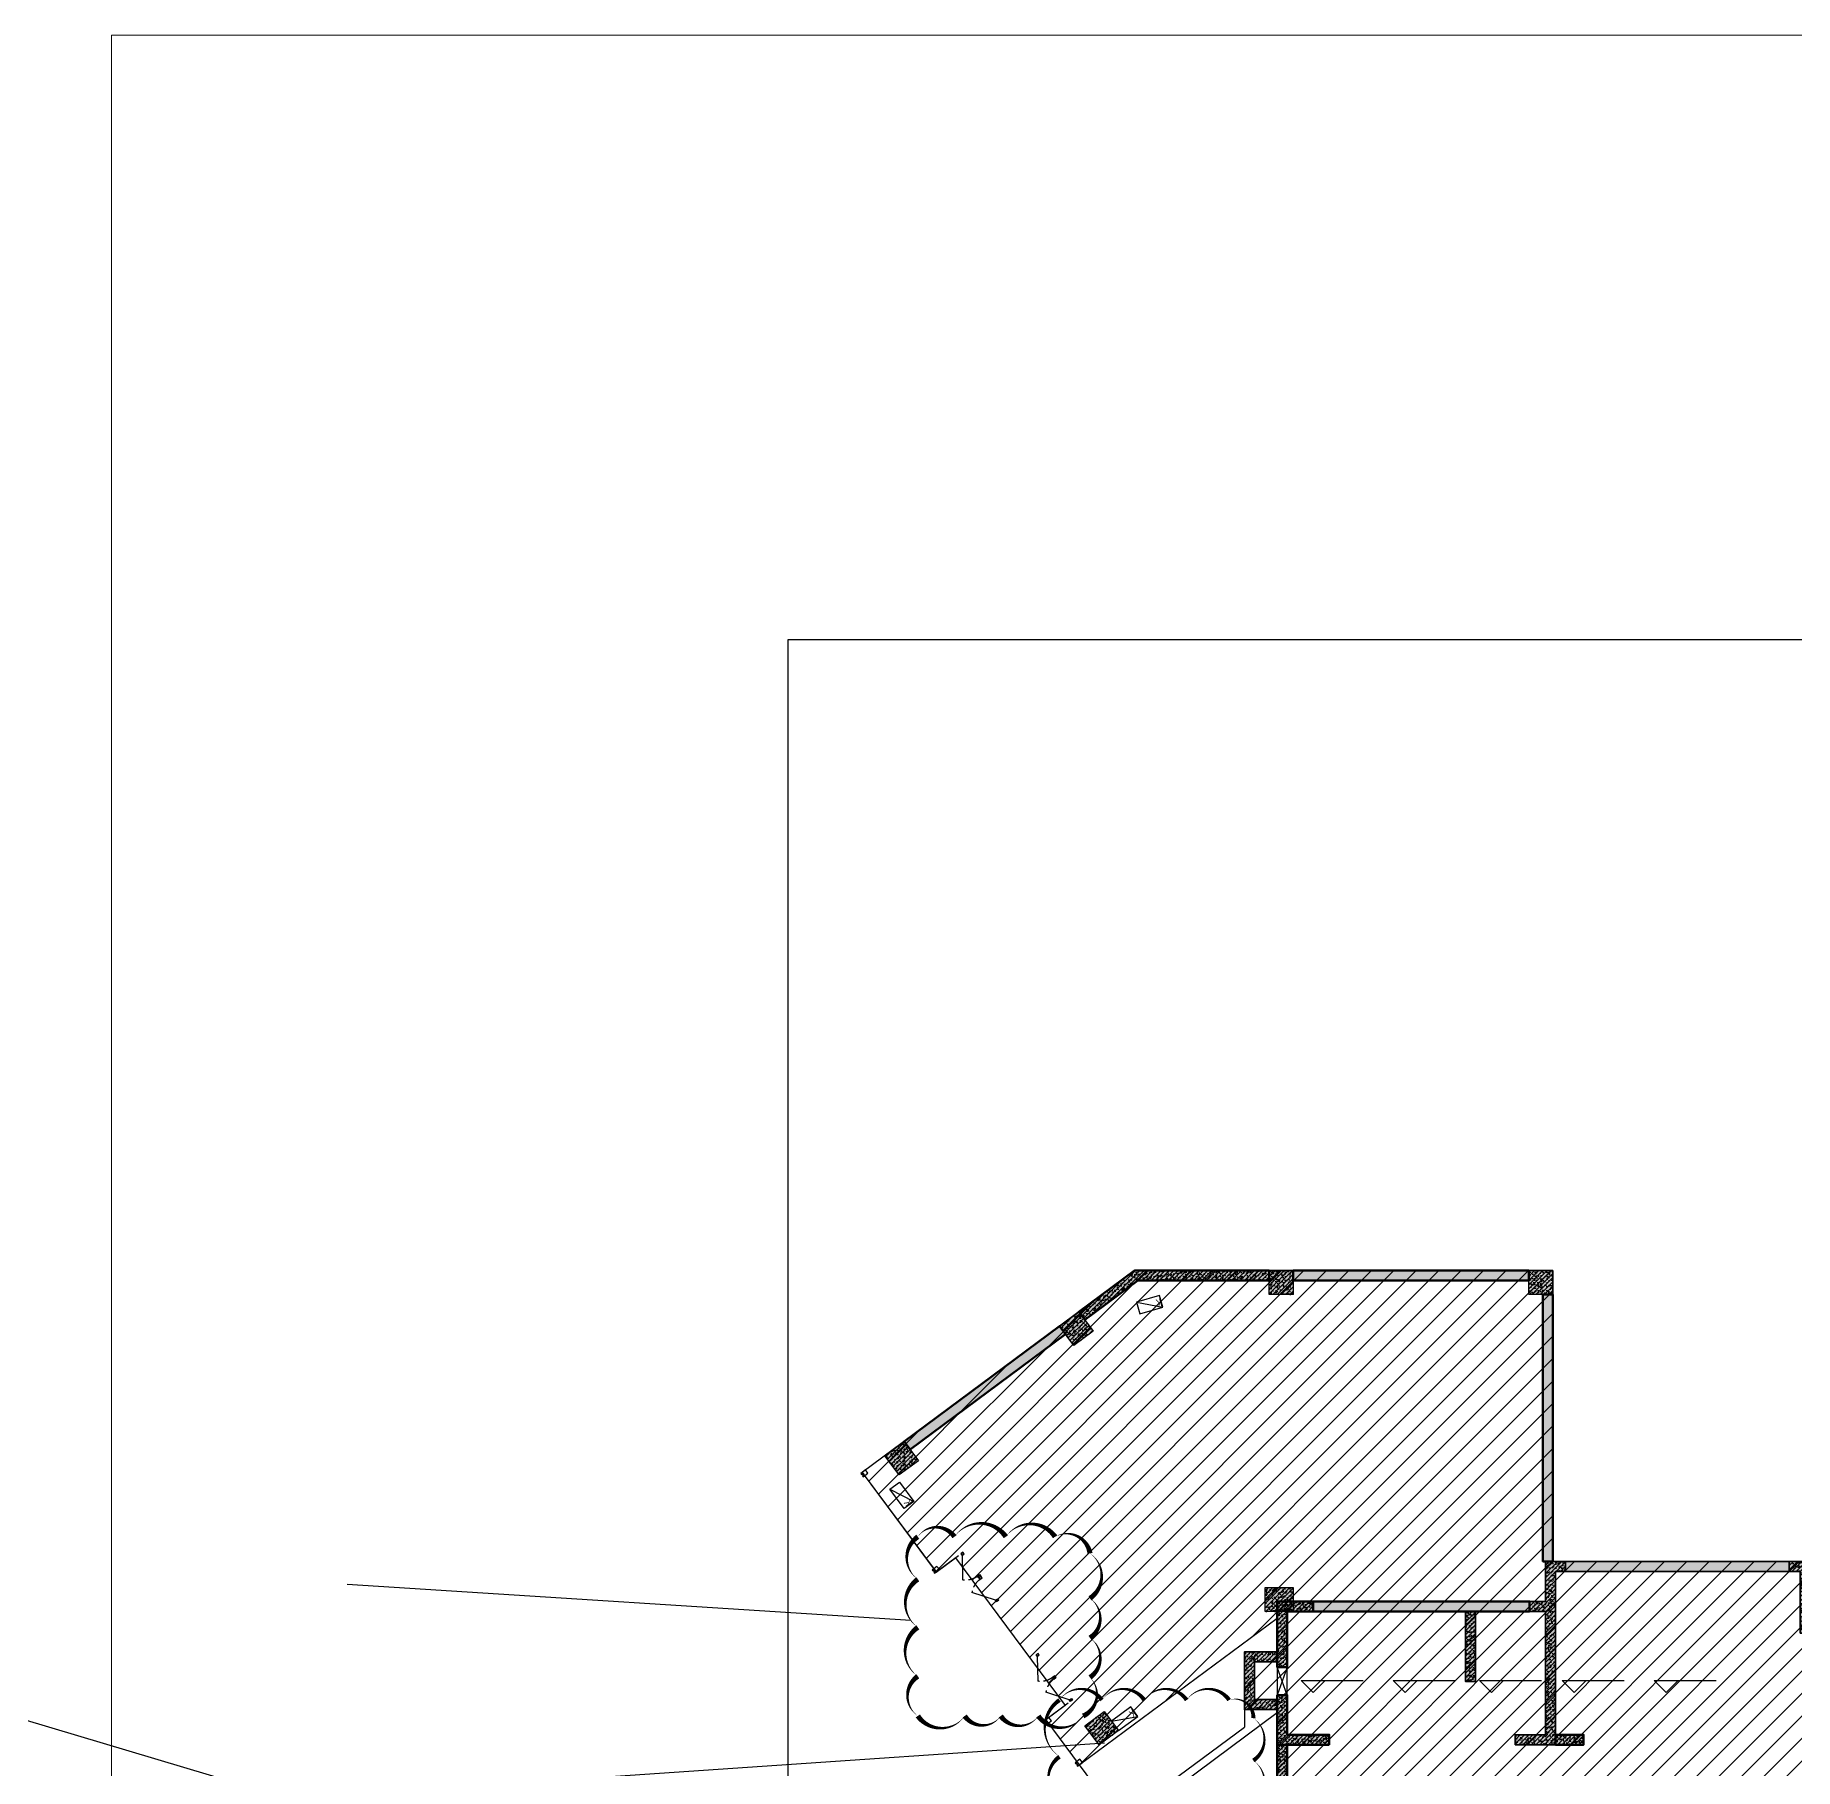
# Model space of a CAD drawing. Extents: x -1338203 to 1886333, y -530034 to 1031844.
# Drawn here: x 467949 to 511928, y 282548 to 325871 of the extents above; entities that cross this region are included whole.
import ezdxf

# ---------------------------------------------------------------- set-up
doc = ezdxf.new("R2010")
doc.units = 0
doc.header["$LTSCALE"] = 1000
doc.header["$MEASUREMENT"] = 0
doc.linetypes.add('A-19-平面B1$0$DASH', pattern=[0.35, 0.25, -0.1])
for name, color, linetype, plot in [('0A-X-AREA', 6, 'Continuous', False), ('A-001-主楼组合参照B1$0$0A-X-AREA', 6, 'Continuous', False), ('AAD-A-PROOF', 30, 'Continuous', False)]:
    doc.layers.add(name, color=color, linetype=linetype, plot=plot)
for name, color, linetype in [('A-19-平面B1$0$0A-A-SYMB-ELEV', 150, 'Continuous'), ('A-19-平面B1$0$0A-B-GLAZ-OPEN', 55, 'Continuous'), ('A-19-平面B1$0$0A-B-WIND-FRAM', 2, 'Continuous'), ('A-19-平面B1$0$0A-DETL-THREAD', 3, 'Continuous'), ('A-19-平面B1$0$0A-O-EQPM', 215, 'Continuous'), ('A-19-平面B1$0$0A-S-WALL', 255, 'Continuous'), ('A-19-平面B1$0$0A-S-WALL-FINI', 5, 'Continuous'), ('A-19-平面B1$0$0A-S-WALL-STONE', 30, 'Continuous'), ('S19柱墙B1_1$0$0S-CC-LINE', 52, 'Continuous'), ('S19柱墙B1_1$0$0S-CW-HATCH', 251, 'Continuous'), ('S19柱墙B1_1$0$0S-CW-HATCH-UP', 251, 'Continuous'), ('S19柱墙B1_1$0$0S-S-HOLE', 55, 'Continuous')]:
    doc.layers.add(name, color=color, linetype=linetype)
doc.layers.add('p-h-frame', color=30, linetype='Continuous', lineweight=9, plot=False)
doc.layers.add('S19柱墙B1_1$0$0S-CW-LINE', color=7, linetype='Continuous', lineweight=50)
doc.styles.add('A-19-平面B1$0$AAD-TXT', font='aad-txt.shx', dxfattribs={"width": 0.7, "bigfont": 'aad-hztxt.shx'})
pattern_1 = [(45, (766365.37, 306889.07), (-280.633, 280.633), [])]
pattern_2 = [(45, (-2412574.4, 12213.215), (-53.0330086, 53.0330086), []), (50, (-2412574.4, 12213.22), (215.178055, -18.82564), [22.5, -247.5]), (355, (-2412574.4, 12213.22), (-41.6254, 225.65764), [18, -198]), (100.4514, (-2412556.47, 12211.65), (173.552815, 206.831863), [19.122057, -210.342634]), (46.1842, (-2412574.4, 12273.22), (320.172315, -49.655704), [33.75, -371.25]), (96.6356, (-2412547.72, 12269.08), (280.398812, 292.23536), [28.683086, -315.5139]), (351.1842, (-2412574.4, 12273.2), (280.398584, 292.23558), [27, -297]), (21, (-2412544.4, 12258.22), (179.072116, -120.785667), [22.5, -247.5]), (326, (-2412544.4, 12258.22), (72.9946, 217.545014), [18, -198]), (71.4514, (-2412529.48, 12248.15), (252.066789, 96.759149), [19.122057, -210.342634]), (37.5, (-2412574.4, 12213.215), (3.6479566, 99.8681561), [0, -195.6, 0, -201, 0, -198.75]), (7.5, (-2412574.4, 12213.22), (78.9208612, 118.3235136), [0, -114.6, 0, -191.1, 0, -75.75]), (327.5, (-2412641.3, 12213.215), (160.1467309, -6.7664615), [0, -75, 0, -234, 0, -310.5]), (317.5, (-2412671.3, 12213.22), (174.955851, 30.031495), [0, -97.5, 0, -155.4, 0, -220.5])]
pattern_3 = [(45, (-2412574.4, 12213.215), (-53.0330086, 53.0330086), []), (50, (-2412574.4, 12213.22), (215.178055, -18.82564), [22.5, -247.5]), (355, (-2412574.4, 12213.22), (-41.6254, 225.65764), [18, -198]), (100.4514, (-2412556.47, 12211.65), (173.552815, 206.831863), [19.122057, -210.342634]), (46.1842, (-2412574.4, 12273.22), (320.172315, -49.655704), [33.75, -371.25]), (96.6356, (-2412547.72, 12269.08), (280.398812, 292.23536), [28.683086, -315.5139]), (351.1842, (-2412574.4, 12273.2), (280.398584, 292.23558), [27, -297]), (21, (-2412544.4, 12258.22), (179.072116, -120.785667), [22.5, -247.5]), (326, (-2412544.4, 12258.22), (72.9946, 217.545014), [18, -198]), (71.4514, (-2412529.48, 12248.15), (252.066789, 96.759149), [19.122057, -210.342634]), (37.5, (-2412574.4, 12213.215), (3.6479566, 99.8681561), [0, -195.6, 0, -201, 0, -198.75]), (7.5, (-2412574.4, 12213.22), (78.9208612, 118.3235136), [0, -114.6, 0, -191.1, 0, -75.75]), (327.5, (-2412641.3, 12213.215), (160.1467309, -6.7664615), [0, -75, 0, -234, 0, -310.5]), (317.5, (-2412671.3, 12213.22), (174.955851, 30.031495), [0, -97.5, 0, -155.4, 0, -220.5])]
pattern_4 = [(45, (515290.67, 283239.06), (-53.033, 53.033), []), (50, (515290.67, 283239.06), (215.178, -18.8256), [22.5, -247.5]), (355, (515290.67, 283239.06), (-41.6254, 225.6576), [18, -198]), (100.4514, (515308.6, 283237.5), (173.5528, 206.8319), [19.122, -210.3426]), (46.1842, (515290.67, 283299.06), (320.1723, -49.6557), [33.75, -371.25]), (96.6356, (515317.35, 283294.92), (280.399, 292.2354), [28.683, -315.514]), (351.1842, (515290.67, 283299.06), (280.3986, 292.2356), [27, -297]), (21, (515320.67, 283284.06), (179.0721, -120.7857), [22.5, -247.5]), (326, (515320.67, 283284.06), (72.9946, 217.545), [18, -198]), (71.4514, (515335.6, 283274), (252.0668, 96.7591), [19.122, -210.3426]), (37.5, (515290.67, 283239.06), (3.64796, 99.86816), [0, -195.6, 0, -201, 0, -198.75]), (7.5, (515290.67, 283239.06), (78.92086, 118.3235), [0, -114.6, 0, -191.1, 0, -75.75]), (327.5, (515223.77, 283239.06), (160.14673, -6.76646), [0, -75, 0, -234, 0, -310.5]), (317.5, (515193.77, 283239.06), (174.9559, 30.0315), [0, -97.5, 0, -155.4, 0, -220.5])]

# ---------------------------------------------------------------- blocks, each defined once
blk = doc.blocks.new('*U114')
at = {"layer": 'A-19-平面B1$0$0A-B-GLAZ-OPEN'}
blk.add_line((50, 0), (554, 354), dxfattribs=at)
at = {"layer": 'A-19-平面B1$0$0A-B-GLAZ-OPEN', "linetype": 'A-19-平面B1$0$DASH'}
blk.add_arc((200, 0), 500, 360, 45, dxfattribs=at)
at = {"layer": 'A-19-平面B1$0$0A-B-WIND-FRAM'}
for points in [[(50, -67), (0, -67), (0, 0), (50, 0)], [(700, 0), (700, -67), (750, -67), (750, 0)], [(45, -62), (5, -62), (5, -5), (45, -5)], [(705, -5), (705, -62), (745, -62), (745, -5)]]:
    blk.add_lwpolyline(points, close=True, dxfattribs=at)
blk = doc.blocks.new('A-19-平面B1$0$AAD_ARCH_EQPM_室内空调柜机')
at = {"layer": 'A-19-平面B1$0$0A-O-EQPM'}
blk.add_line((300, -150), (-300, 150), dxfattribs=at)
blk.add_lwpolyline([(-300, 150), (-300, -150), (300, -150), (300, 150)], close=True, dxfattribs=at)
at = {"layer": 'A-19-平面B1$0$0A-O-EQPM', "style": 'A-19-平面B1$0$AAD-TXT', "width": 0.7}
blk.add_text('K', height=200, dxfattribs=at).set_placement((-301, -78))
blk = doc.blocks.new('*U117')
at = {"ltscale": 0.5}
blk.add_blockref('A-19-平面B1$0$AAD_ARCH_EQPM_室内空调柜机', (0, 0), dxfattribs=at)
blk = doc.blocks.new('A-19-平面B1$0$dsfasdfwer')
at = {"layer": 'A-19-平面B1$0$0A-S-WALL-STONE'}
blk.add_lwpolyline([(0, 0), (0, -150), (30, -150), (30, -100), (70, -100), (70, -150), (100, -150), (100, 0)], close=True, dxfattribs=at)
blk = doc.blocks.new('A-19-平面B1')
at = {"layer": 'A-19-平面B1$0$0A-A-SYMB-ELEV'}
for p, q in [((-15402, 1216), (-15702, 1516)), ((-15702, 1516), (-14153, 1516)), ((-15402, 1216), (-15102, 1516)), ((-13103, 1216), (-13403, 1516)), ((-13403, 1516), (-11854, 1516)), ((-13103, 1216), (-12803, 1516)), ((-10944, 1216), (-11244, 1516)), ((-11244, 1516), (-9695, 1516)), ((-10944, 1216), (-10644, 1516)), ((-8877, 1216), (-9177, 1516)), ((-9177, 1516), (-7628, 1516)), ((-8877, 1216), (-8577, 1516)), ((-6577, 1216), (-6877, 1516)), ((-6877, 1516), (-5328, 1516)), ((-6577, 1216), (-6277, 1516))]:
    blk.add_line(p, q, dxfattribs=at)
at = {"layer": 'A-19-平面B1$0$0A-DETL-THREAD', "color": 0}
for p, q in [((-25456, 3015), (-39547, 3912)), ((-20614, -51), (-40661, -1419))]:
    blk.add_line(p, q, dxfattribs=at)
at = {"layer": 'A-19-平面B1$0$0A-DETL-THREAD', "color": 0, "flags": 128}
for points in [[(-25282, 5108, 0, 129, -0.520567), (-24366, 5108, 0, 129, -0.520567), (-23081, 5108, 0, 129, -0.520567), (-21851, 5108, 0, 129, -0.520567), (-20978, 4692, 0, 129, -0.520567), (-20978, 3568, 0, 129, -0.520567), (-20978, 2580, 0, 129, -0.520567), (-20978, 1592, 0, 129, -0.520567), (-21149, 628, 0, 129, -0.520567), (-22270, 628, 0, 129, -0.520567), (-23209, 628, 0, 129, -0.520567), (-24110, 628, 0, 129, -0.520567), (-25282, 630, 0, 129, -0.520567), (-25282, 1622, 0, 129, -0.520567), (-25282, 2844, 0, 129, -0.520567), (-25282, 4046, 0, 129, -0.520567)], [(-21741, 1028, 0, 106, -0.520567), (-20681, 1028, 0, 106, -0.520567), (-19621, 1028, 0, 106, -0.520567), (-18561, 1028, 0, 106, -0.520567), (-17501, 1028, 0, 106, -0.520567), (-16894, 574, 0, 106, -0.520567), (-16894, -486, 0, 106, -0.520567), (-16894, -1546, 0, 106, -0.520567), (-17776, -1724, 0, 106, -0.520567), (-18836, -1724, 0, 106, -0.520567), (-19896, -1724, 0, 106, -0.520567), (-20956, -1724, 0, 106, -0.520567), (-21741, -1449, 0, 106, -0.520567), (-21741, -389, 0, 106, -0.520567)]]:
    blk.add_lwpolyline(points, format="xyseb", close=True, dxfattribs=at)
at = {"layer": 'A-19-平面B1$0$0A-S-WALL'}
for p, q in [((-19877, -1941), (-16300, 712)), ((-19996, -1780), (-17120, 353))]:
    blk.add_line(p, q, dxfattribs=at)
at = {"layer": 'A-19-平面B1$0$0A-S-WALL', "flags": 128}
blk.add_lwpolyline([(-17120, 790), (-17120, 353)], dxfattribs=at)
at = {"layer": 'A-19-平面B1$0$0A-S-WALL-FINI'}
for points in [[(-26589, 6776), (-26670, 6717), (-24823, 4227), (-24261, 4643)], [(-21521, 948), (-22084, 531), (-21250, -593)], [(-21250, -593), (-17355, -5845)]]:
    blk.add_lwpolyline(points, dxfattribs=at)
at = {"xscale": -0.9999999999999849, "rotation": 126.5553494321522}
for p in [(-24207, 4683), (-22331, 2153)]:
    blk.add_blockref('*U114', p, dxfattribs=at)
at = {"rotation": 126.5553494321522}
for p in [(-23314, 3479), (-21467, 989)]:
    blk.add_blockref('*U114', p, dxfattribs=at)
at = {"color": 8, "rotation": 306.5553497738406}
blk.add_blockref('A-19-平面B1$0$dsfasdfwer', (-21229, -453), dxfattribs=at)
at = {"layer": 'A-19-平面B1$0$0A-O-EQPM'}
for p, rotation in [((-19488, 10908), 196.0127231495835), ((-20113, 561), 216.5553494363733)]:
    blk.add_blockref('*U117', p, dxfattribs=dict(at, rotation=rotation))
at = {"layer": 'A-19-平面B1$0$0A-O-EQPM', "xscale": -1, "rotation": 306.5553494321522}
blk.add_blockref('*U117', (-25683, 6142), dxfattribs=at)
at = {"layer": 'A-19-平面B1$0$0A-S-WALL-STONE', "rotation": 306.5553497738406}
for p in [(-26589, 6776), (-24803, 4366), (-22003, 591)]:
    blk.add_blockref('A-19-平面B1$0$dsfasdfwer', p, dxfattribs=at)

msp = doc.modelspace()

# ---------------------------------------------------------------- hatches: boundary and pattern name
at = {"ltscale": 0.002}
h = msp.add_hatch(dxfattribs=at)
h.set_pattern_fill('ANSI31', color=8, scale=250)
h.set_pattern_definition(pattern_1)
h.paths.add_polyline_path([(498990.7, 286315.9), (498990.7, 286317.5), (498990.7, 286729.1), (505700.7, 286728.3), (505700.7, 287729.1), (505880.7, 287729.1), (505880.7, 294999.1), (495422.8, 294999.1), (488621, 289955.8), (490467.3, 287465.6), (490949.3, 287823), (493689.1, 284127.9), (493207.1, 283770.5), (494040.9, 282645.9)])
h = msp.add_hatch(dxfattribs=at)
h.set_pattern_fill('ANSI31', color=8, scale=250)
h.set_pattern_definition(pattern_1)
h.paths.add_polyline_path([(564290.7, 280949.1), (564290.7, 286729.1), (563615.7, 286729.1), (562347.1, 286729.1), (557580.7, 286729.1), (557580.7, 287729.1), (549550.7, 287729.1), (549550.7, 291299.1), (546430.7, 291299.1), (546430.7, 287729.1), (538400.7, 287729.1), (538400.7, 286729.1), (536040.7, 286729.1), (536040.7, 287639.1), (533980.7, 287639.1), (533980.7, 286729.1), (529300.7, 286729.1), (529300.7, 287639.1), (527240.7, 287639.1), (527240.7, 286729.1), (524880.7, 286729.1), (524880.7, 287729.1), (516850.7, 287729.1), (516850.7, 291299.1), (513730.7, 291299.1), (513730.7, 287729.1), (505880.7, 287729.1), (505700.7, 287729.1), (505700.7, 286728.3), (498990.7, 286729.1), (498990.7, 286317.5), (498990.7, 286315.9), (498990.7, 285469.1), (498170.7, 285469.1), (498170.7, 284029.1), (498990.7, 284029.1), (498990.7, 278176), (498990.7, 277949.1), (514140.7, 277949.1), (514240.7, 277949.1), (524630.7, 277949.1), (524630.7, 277349.1), (525050.7, 277349.1), (525050.7, 277949.1), (526875.7, 277949.1), (526875.7, 277349.1), (527125.7, 277349.1), (527125.7, 277949.1), (528455.7, 277949.1), (528455.7, 277349.1), (528705.7, 277349.1), (528705.7, 277949.1), (534575.7, 277949.1), (534575.7, 277349.1), (534825.7, 277349.1), (534825.7, 277949.1), (536155.7, 277949.1), (536155.7, 277349.1), (536405.7, 277349.1), (536405.7, 277949.1), (538230.7, 277949.1), (538230.7, 277349.1), (538650.7, 277349.1), (538650.7, 277949.1), (557330.7, 277949.1), (557330.7, 277349.1), (557750.7, 277349.1), (557750.7, 277949.1), (559575.7, 277949.1), (559575.7, 277349.1), (559825.7, 277349.1), (559825.7, 277949.1), (561155.7, 277949.1), (561155.7, 277349.1), (561405.7, 277349.1), (561405.7, 277949.1), (565130.7, 277949.1), (565130.7, 280949.1)])
at = {"layer": 'S19柱墙B1_1$0$0S-CW-HATCH'}
h = msp.add_hatch(color=256, dxfattribs=at)
h.dxf.hatch_style = 1
h.paths.add_polyline_path([(498790.7, 294749.1), (498790.7, 294999.1), (495422.8, 294999.1), (494030.8, 293966.9), (494179.7, 293766.1), (495505.4, 294749.1)])
h = msp.add_hatch(color=256, dxfattribs=at)
h.dxf.hatch_style = 1
h.paths.add_polyline_path([(498790.7, 294999.1), (499390.7, 294999.1), (499390.7, 294399.1), (498790.7, 294399.1)])
h = msp.add_hatch(color=256, dxfattribs=at)
h.dxf.hatch_style = 1
h.paths.add_polyline_path([(498790.7, 294999.1), (499390.7, 294999.1), (499390.7, 294399.1), (498790.7, 294399.1)])
h = msp.add_hatch(color=256, dxfattribs=at)
h.dxf.hatch_style = 1
h.paths.add_polyline_path([(499390.7, 294999.1), (505280.7, 294999.1), (505280.7, 294749.1), (499390.7, 294749.1)])
h = msp.add_hatch(color=256, dxfattribs=at)
h.dxf.hatch_style = 1
h.paths.add_polyline_path([(505280.7, 294999.1), (505880.7, 294999.1), (505880.7, 294399.1), (505280.7, 294399.1)])
h = msp.add_hatch(color=256, dxfattribs=at)
h.dxf.hatch_style = 1
h.paths.add_polyline_path([(505880.7, 287729.1), (505630.7, 287729.1), (505630.7, 294399.1), (505880.7, 294399.1)])
h = msp.add_hatch(color=256, dxfattribs=at)
h.dxf.hatch_style = 1
h.paths.add_polyline_path([(493548.9, 293609.6), (494030.8, 293966.9), (494388.2, 293485), (493906.2, 293127.6)])
h = msp.add_hatch(color=256, dxfattribs=at)
h.dxf.hatch_style = 1
h.paths.add_polyline_path([(489665.3, 290730.1), (493548.9, 293609.6), (493697.8, 293408.8), (489814.2, 290529.2)])
h = msp.add_hatch(color=256, dxfattribs=at)
h.dxf.hatch_style = 1
h.paths.add_polyline_path([(489183.3, 290372.7), (489665.3, 290730.1), (490022.6, 290248.1), (489540.6, 289890.7)])
h = msp.add_hatch(color=256, dxfattribs=at)
h.dxf.hatch_style = 1
h.paths.add_polyline_path([(505300.7, 286479.1), (505700.7, 286479.1), (505700.7, 283399.1), (504940.7, 283399.1), (504940.7, 283149.1), (505950.7, 283149.1), (505950.7, 286639.1), (505950.7, 287479.1), (506200.7, 287479.1), (506200.7, 287729.1), (505700.7, 287729.1), (505700.7, 286729.1), (505300.7, 286729.1)])
h = msp.add_hatch(color=256, dxfattribs=at)
h.dxf.hatch_style = 1
h.paths.add_polyline_path([(506200.7, 287729.1), (511790.7, 287729.1), (511790.7, 287479.1), (506200.7, 287479.1)])
h = msp.add_hatch(color=256, dxfattribs=at)
h.dxf.hatch_style = 1
h.paths.add_polyline_path([(511790.7, 287479.1), (512065.7, 287479.1), (512065.7, 285939.1), (512315.7, 285939.1), (512315.7, 287729.1), (511790.7, 287729.1)])
h = msp.add_hatch(color=256, dxfattribs=at)
h.dxf.hatch_style = 1
h.paths.add_polyline_path([(498690.6, 287079.1), (499390.6, 287079.1), (499390.6, 286479.1), (498690.6, 286479.1)])
h = msp.add_hatch(color=256, dxfattribs=at)
h.dxf.hatch_style = 1
h.paths.add_polyline_path([(499240.7, 285089.1), (499240.7, 286479.1), (499890.7, 286479.1), (499890.7, 286729.1), (498990.7, 286729.1), (498990.7, 285089.1), (499240.7, 285089.1)])
h = msp.add_hatch(color=256, dxfattribs=at)
h.dxf.hatch_style = 1
h.paths.add_polyline_path([(499890.7, 286729.1), (505300.7, 286729.1), (505300.7, 286479.1), (499890.7, 286479.1)])
h = msp.add_hatch(color=256, dxfattribs=at)
h.dxf.hatch_style = 1
h.paths.add_polyline_path([(503700.7, 286479.1), (503950.7, 286479.1), (503950.7, 284729.1), (503700.7, 284729.1)])
h = msp.add_hatch(color=256, dxfattribs=at)
h.dxf.hatch_style = 1
h.paths.add_polyline_path([(498990.7, 285219.1), (498990.7, 285469.1), (498170.7, 285469.1), (498170.7, 284029.1), (498990.7, 284029.1), (498990.7, 284279.1), (498420.7, 284279.1), (498420.7, 285219.1)])
h = msp.add_hatch(color=256, dxfattribs=at)
h.dxf.hatch_style = 1
h.paths.add_polyline_path([(500290.7, 283149.1), (498990.7, 283149.1), (498990.7, 284389.1), (499240.7, 284389.1), (499240.7, 283399.1), (500290.7, 283399.1)])
h = msp.add_hatch(color=256, dxfattribs=at)
h.dxf.hatch_style = 1
h.paths.add_polyline_path([(494186.6, 283625.4), (494668.6, 283982.7), (495026, 283500.8), (494544, 283143.4)])
h = msp.add_hatch(color=256, dxfattribs=at)
h.dxf.hatch_style = 1
h.paths.add_polyline_path([(505950.7, 283399.1), (506650.7, 283399.1), (506650.7, 283149.1), (505950.7, 283149.1)])
h = msp.add_hatch(color=256, dxfattribs=at)
h.dxf.hatch_style = 1
h.paths.add_polyline_path([(498990.7, 283149.1), (499240.7, 283149.1), (499240.7, 280029.1), (498990.7, 280029.1)])
at = {"layer": 'S19柱墙B1_1$0$0S-CW-HATCH-UP'}
h = msp.add_hatch(dxfattribs=at)
h.set_pattern_fill('钢筋混凝土', color=256, scale=30)
h.set_pattern_definition(pattern_2)
h.paths.add_polyline_path([(498790.7, 294749.1), (498790.7, 294999.1), (495422.8, 294999.1), (494030.8, 293966.9), (494179.7, 293766.1), (495505.4, 294749.1)])
h = msp.add_hatch(dxfattribs=at)
h.set_pattern_fill('钢筋混凝土', color=256, scale=30)
h.set_pattern_definition(pattern_2)
h.paths.add_polyline_path([(498790.7, 294999.1), (499390.7, 294999.1), (499390.7, 294399.1), (498790.7, 294399.1)])
h = msp.add_hatch(dxfattribs=at)
h.set_pattern_fill('钢筋混凝土', color=256, scale=30)
h.set_pattern_definition(pattern_2)
h.paths.add_polyline_path([(498790.7, 294999.1), (499390.7, 294999.1), (499390.7, 294399.1), (498790.7, 294399.1)])
h = msp.add_hatch(dxfattribs=at)
h.set_pattern_fill('钢筋混凝土', color=256, scale=30)
h.set_pattern_definition(pattern_2)
h.paths.add_polyline_path([(499390.7, 294999.1), (505280.7, 294999.1), (505280.7, 294749.1), (499390.7, 294749.1)])
h = msp.add_hatch(dxfattribs=at)
h.set_pattern_fill('钢筋混凝土', color=256, scale=30)
h.set_pattern_definition(pattern_2)
h.paths.add_polyline_path([(505280.7, 294999.1), (505880.7, 294999.1), (505880.7, 294399.1), (505280.7, 294399.1)])
h = msp.add_hatch(dxfattribs=at)
h.set_pattern_fill('钢筋混凝土', color=256, scale=30)
h.set_pattern_definition(pattern_2)
h.paths.add_polyline_path([(505880.7, 287729.1), (505630.7, 287729.1), (505630.7, 294399.1), (505880.7, 294399.1)])
h = msp.add_hatch(dxfattribs=at)
h.set_pattern_fill('钢筋混凝土', color=256, scale=30)
h.set_pattern_definition(pattern_2)
h.paths.add_polyline_path([(493548.9, 293609.6), (494030.8, 293966.9), (494388.2, 293485), (493906.2, 293127.6)])
h = msp.add_hatch(dxfattribs=at)
h.set_pattern_fill('钢筋混凝土', color=256, scale=30)
h.set_pattern_definition(pattern_2)
h.paths.add_polyline_path([(489665.3, 290730.1), (493548.9, 293609.6), (493697.8, 293408.8), (489814.2, 290529.2)])
h = msp.add_hatch(dxfattribs=at)
h.set_pattern_fill('钢筋混凝土', color=256, scale=30)
h.set_pattern_definition(pattern_2)
h.paths.add_polyline_path([(489183.3, 290372.7), (489665.3, 290730.1), (490022.6, 290248.1), (489540.6, 289890.7)])
h = msp.add_hatch(dxfattribs=at)
h.set_pattern_fill('钢筋混凝土', color=256, scale=30)
h.set_pattern_definition([(45, (-71544.49, -212282.66), (-53.0330086, 53.0330086), []), (50, (-71544.49, -212282.66), (215.178055, -18.82564), [22.5, -247.5]), (355, (-71544.5, -212282.66), (-41.6254, 225.65764), [18, -198]), (100.4514, (-71526.56, -212284.23), (173.552815, 206.83186), [19.12206, -210.342634]), (46.1842, (-71544.5, -212222.66), (320.17231, -49.6557), [33.75, -371.25]), (96.6356, (-71517.8, -212226.8), (280.39881, 292.23536), [28.68309, -315.5139]), (351.1842, (-71544.5, -212222.66), (280.39858, 292.23558), [27, -297]), (21, (-71514.49, -212237.66), (179.072116, -120.785667), [22.5, -247.5]), (326, (-71514.5, -212237.66), (72.9946, 217.545014), [18, -198]), (71.4514, (-71499.57, -212247.73), (252.06679, 96.75915), [19.12206, -210.342634]), (37.5, (-71544.49, -212282.66), (3.6479566, 99.868156), [0, -195.6, 0, -201, 0, -198.75]), (7.5, (-71544.49, -212282.66), (78.920861, 118.323514), [0, -114.6, 0, -191.1, 0, -75.75]), (327.5, (-71611.39, -212282.66), (160.146731, -6.7664615), [0, -75, 0, -234, 0, -310.5]), (317.5, (-71641.39, -212282.66), (174.95585, 30.031495), [0, -97.5, 0, -155.4, 0, -220.5])])
h.paths.add_polyline_path([(505300.7, 286479.1), (505700.7, 286479.1), (505700.7, 283399.1), (504940.7, 283399.1), (504940.7, 283149.1), (505950.7, 283149.1), (505950.7, 286639.1), (505950.7, 287479.1), (506200.7, 287479.1), (506200.7, 287729.1), (505700.7, 287729.1), (505700.7, 286729.1), (505300.7, 286729.1)])
h = msp.add_hatch(dxfattribs=at)
h.set_pattern_fill('钢筋混凝土', color=256, scale=30)
h.set_pattern_definition(pattern_3)
h.paths.add_polyline_path([(506200.7, 287729.1), (511790.7, 287729.1), (511790.7, 287479.1), (506200.7, 287479.1)])
h = msp.add_hatch(dxfattribs=at)
h.set_pattern_fill('钢筋混凝土', color=256, scale=30)
h.set_pattern_definition([(45, (-22410.35, -99883.33), (-53.033009, 53.033009), []), (50, (-22410.35, -99883.33), (215.178055, -18.82564), [22.5, -247.5]), (355, (-22410.35, -99883.33), (-41.6254, 225.65764), [18, -198]), (100.4514, (-22392.42, -99884.9), (173.552815, 206.83186), [19.12206, -210.34263]), (46.1842, (-22410.35, -99823.33), (320.17231, -49.6557), [33.75, -371.25]), (96.6356, (-22383.67, -99827.47), (280.39881, 292.23536), [28.68309, -315.5139]), (351.1842, (-22410.35, -99823.33), (280.39858, 292.23558), [27, -297]), (21, (-22380.35, -99838.33), (179.072116, -120.785667), [22.5, -247.5]), (326, (-22380.35, -99838.33), (72.9946, 217.54501), [18, -198]), (71.4514, (-22365.43, -99848.4), (252.06679, 96.75915), [19.12206, -210.34263]), (37.5, (-22410.35, -99883.33), (3.647957, 99.868156), [0, -195.6, 0, -201, 0, -198.75]), (7.5, (-22410.35, -99883.33), (78.920861, 118.323514), [0, -114.6, 0, -191.1, 0, -75.75]), (327.5, (-22477.25, -99883.33), (160.146731, -6.766462), [0, -75, 0, -234, 0, -310.5]), (317.5, (-22507.25, -99883.33), (174.95585, 30.031495), [0, -97.5, 0, -155.4, 0, -220.5])])
h.paths.add_polyline_path([(511790.7, 287479.1), (512065.7, 287479.1), (512065.7, 285939.1), (512315.7, 285939.1), (512315.7, 287729.1), (511790.7, 287729.1)])
h = msp.add_hatch(dxfattribs=at)
h.set_pattern_fill('钢筋混凝土', color=256, scale=30)
h.set_pattern_definition(pattern_2)
h.paths.add_polyline_path([(498690.6, 287079.1), (499390.6, 287079.1), (499390.6, 286479.1), (498690.6, 286479.1)])
h = msp.add_hatch(dxfattribs=at)
h.set_pattern_fill('钢筋混凝土', color=256, scale=30)
h.set_pattern_definition(pattern_4)
h.paths.add_polyline_path([(499240.7, 285089.1), (499240.7, 286479.1), (499890.7, 286479.1), (499890.7, 286729.1), (498990.7, 286729.1), (498990.7, 285089.1), (499240.7, 285089.1)])
h = msp.add_hatch(dxfattribs=at)
h.set_pattern_fill('钢筋混凝土', color=256, scale=30)
h.set_pattern_definition(pattern_3)
h.paths.add_polyline_path([(499890.7, 286729.1), (505300.7, 286729.1), (505300.7, 286479.1), (499890.7, 286479.1)])
h = msp.add_hatch(dxfattribs=at)
h.set_pattern_fill('钢筋混凝土', color=256, scale=30)
h.set_pattern_definition([(45, (-1841768.235, 126975.23), (-53.0330086, 53.0330086), []), (50, (-1841768.24, 126975.23), (215.178055, -18.82564), [22.5, -247.5]), (355, (-1841768.24, 126975.23), (-41.6254, 225.65764), [18, -198]), (100.4514, (-1841750.3, 126973.66), (173.552815, 206.831863), [19.122057, -210.342634]), (46.1842, (-1841768.24, 127035.23), (320.172315, -49.655704), [33.75, -371.25]), (96.6356, (-1841741.55, 127031.1), (280.39881, 292.23536), [28.683086, -315.5139]), (351.1842, (-1841768.24, 127035.23), (280.398584, 292.23558), [27, -297]), (21, (-1841738.24, 127020.23), (179.072116, -120.785667), [22.5, -247.5]), (326, (-1841738.24, 127020.23), (72.9946, 217.545014), [18, -198]), (71.4514, (-1841723.31, 127010.17), (252.066789, 96.759149), [19.122057, -210.342634]), (37.5, (-1841768.235, 126975.23), (3.6479566, 99.8681561), [0, -195.6, 0, -201, 0, -198.75]), (7.5, (-1841768.24, 126975.23), (78.920861, 118.3235136), [0, -114.6, 0, -191.1, 0, -75.75]), (327.5, (-1841835.135, 126975.23), (160.1467309, -6.7664615), [0, -75, 0, -234, 0, -310.5]), (317.5, (-1841865.14, 126975.23), (174.955851, 30.031495), [0, -97.5, 0, -155.4, 0, -220.5])])
h.paths.add_polyline_path([(503700.7, 286479.1), (503950.7, 286479.1), (503950.7, 284729.1), (503700.7, 284729.1)])
h = msp.add_hatch(dxfattribs=at)
h.set_pattern_fill('钢筋混凝土', color=256, scale=30)
h.set_pattern_definition([(45, (-2412574.4, 12213.215), (-53.0330086, 53.0330086), []), (50, (-2412574.4, 12213.22), (215.178055, -18.82564), [22.5, -247.5]), (355, (-2412574.4, 12213.22), (-41.6254, 225.65764), [18, -198]), (100.4514, (-2412556.47, 12211.65), (173.552815, 206.831863), [19.122057, -210.342634]), (46.1842, (-2412574.4, 12273.22), (320.172315, -49.655704), [33.75, -371.25]), (96.6356, (-2412547.72, 12269.08), (280.39881, 292.23536), [28.683086, -315.5139]), (351.1842, (-2412574.4, 12273.2), (280.398584, 292.23558), [27, -297]), (21, (-2412544.4, 12258.22), (179.072116, -120.785667), [22.5, -247.5]), (326, (-2412544.4, 12258.22), (72.9946, 217.545014), [18, -198]), (71.4514, (-2412529.48, 12248.15), (252.066789, 96.759149), [19.122057, -210.342634]), (37.5, (-2412574.4, 12213.215), (3.6479566, 99.8681561), [0, -195.6, 0, -201, 0, -198.75]), (7.5, (-2412574.4, 12213.22), (78.9208612, 118.3235136), [0, -114.6, 0, -191.1, 0, -75.75]), (327.5, (-2412641.3, 12213.215), (160.1467309, -6.7664615), [0, -75, 0, -234, 0, -310.5]), (317.5, (-2412671.3, 12213.22), (174.955851, 30.031495), [0, -97.5, 0, -155.4, 0, -220.5])])
h.paths.add_polyline_path([(498990.7, 285219.1), (498990.7, 285469.1), (498170.7, 285469.1), (498170.7, 284029.1), (498990.7, 284029.1), (498990.7, 284279.1), (498420.7, 284279.1), (498420.7, 285219.1)])
h = msp.add_hatch(dxfattribs=at)
h.set_pattern_fill('钢筋混凝土', color=256, scale=30)
h.set_pattern_definition(pattern_4)
h.paths.add_polyline_path([(500290.7, 283149.1), (498990.7, 283149.1), (498990.7, 284389.1), (499240.7, 284389.1), (499240.7, 283399.1), (500290.7, 283399.1)])
h = msp.add_hatch(dxfattribs=at)
h.set_pattern_fill('钢筋混凝土', color=256, scale=30)
h.set_pattern_definition(pattern_2)
h.paths.add_polyline_path([(494186.6, 283625.4), (494668.6, 283982.7), (495026, 283500.8), (494544, 283143.4)])
h = msp.add_hatch(dxfattribs=at)
h.set_pattern_fill('钢筋混凝土', color=256, scale=30)
h.set_pattern_definition([(45, (-2410329.4, 17413.215), (-53.0330086, 53.0330086), []), (50, (-2410329.4, 17413.22), (215.178055, -18.82564), [22.5, -247.5]), (355, (-2410329.4, 17413.22), (-41.6254, 225.65764), [18, -198]), (100.4514, (-2410311.47, 17411.65), (173.552815, 206.831863), [19.122057, -210.342634]), (46.1842, (-2410329.4, 17473.22), (320.172315, -49.655704), [33.75, -371.25]), (96.6356, (-2410302.72, 17469.08), (280.39881, 292.23536), [28.683086, -315.5139]), (351.1842, (-2410329.4, 17473.2), (280.398584, 292.23558), [27, -297]), (21, (-2410299.4, 17458.22), (179.072116, -120.785667), [22.5, -247.5]), (326, (-2410299.4, 17458.22), (72.9946, 217.545014), [18, -198]), (71.4514, (-2410284.48, 17448.15), (252.066789, 96.759149), [19.122057, -210.342634]), (37.5, (-2410329.4, 17413.215), (3.6479566, 99.8681561), [0, -195.6, 0, -201, 0, -198.75]), (7.5, (-2410329.4, 17413.22), (78.9208612, 118.3235136), [0, -114.6, 0, -191.1, 0, -75.75]), (327.5, (-2410396.3, 17413.215), (160.1467309, -6.7664615), [0, -75, 0, -234, 0, -310.5]), (317.5, (-2410426.3, 17413.22), (174.955851, 30.031495), [0, -97.5, 0, -155.4, 0, -220.5])])
h.paths.add_polyline_path([(505950.7, 283399.1), (506650.7, 283399.1), (506650.7, 283149.1), (505950.7, 283149.1)])
h = msp.add_hatch(dxfattribs=at)
h.set_pattern_fill('钢筋混凝土', color=256, scale=30)
h.set_pattern_definition([(45, (-2412574.4, 12213.215), (-53.0330086, 53.0330086), []), (50, (-2412574.4, 12213.22), (215.178055, -18.82564), [22.5, -247.5]), (355, (-2412574.4, 12213.22), (-41.6254, 225.65764), [18, -198]), (100.4514, (-2412556.47, 12211.65), (173.552815, 206.831863), [19.122057, -210.342634]), (46.1842, (-2412574.4, 12273.22), (320.172315, -49.655704), [33.75, -371.25]), (96.6356, (-2412547.72, 12269.08), (280.39881, 292.23536), [28.683086, -315.5139]), (351.1842, (-2412574.4, 12273.2), (280.398584, 292.23558), [27, -297]), (21, (-2412544.4, 12258.22), (179.072116, -120.785667), [22.5, -247.5]), (326, (-2412544.4, 12258.22), (72.9946, 217.545014), [18, -198]), (71.4514, (-2412529.48, 12248.15), (252.066789, 96.759149), [19.122057, -210.342634]), (37.5, (-2412574.4, 12213.215), (3.6479566, 99.8681561), [0, -195.6, 0, -201, 0, -198.75]), (7.5, (-2412574.4, 12213.22), (78.9208612, 118.3235136), [0, -114.6, 0, -191.1, 0, -75.75]), (327.5, (-2412641.3, 12213.215), (160.1467309, -6.7664615), [0, -75, 0, -234, 0, -310.5]), (317.5, (-2412671.3, 12213.22), (174.955851, 30.031495), [0, -97.5, 0, -155.4, 0, -220.5])])
h.paths.add_polyline_path([(498990.7, 283149.1), (499240.7, 283149.1), (499240.7, 280029.1), (498990.7, 280029.1)])

# ---------------------------------------------------------------- linework, layer by layer
at = {"layer": '0A-X-AREA'}
msp.add_lwpolyline([(486756.1, -19335.1), (891245.7, -19335.1), (891245.7, 310760.2), (486756.1, 310760.2)], close=True, dxfattribs=at)
at = {"layer": 'A-001-主楼组合参照B1$0$0A-X-AREA', "elevation": 83150, "flags": 128}
msp.add_lwpolyline([(498990.7, 286315.9), (498990.7, 286317.5), (498990.7, 286729.1), (505700.7, 286728.3), (505700.7, 287729.1), (505880.7, 287729.1), (505880.7, 294999.1), (495422.8, 294999.1), (488621, 289955.8), (490467.3, 287465.6), (490949.3, 287823), (493689.1, 284127.9), (493207.1, 283770.5), (494040.9, 282645.9)], close=True, dxfattribs=at)
msp.add_lwpolyline([(513730.7, 287729.1), (505880.7, 287729.1), (505700.7, 287729.1), (505700.7, 286728.3), (498990.7, 286729.1), (498990.7, 286317.5), (498990.7, 286315.9), (498990.7, 285469.1), (498170.7, 285469.1), (498170.7, 284029.1), (498990.7, 284029.1), (498990.7, 278176)], dxfattribs=at)
at = {"layer": 'AAD-A-PROOF', "color": 241, "ltscale": 0.002}
msp.add_line((524924.5, 266735.2), (394667.5, 305488.2), dxfattribs=at)
at = {"layer": 'p-h-frame', "ltscale": 0.002}
msp.add_lwpolyline([(469858, 325871), (918288, 325871), (918288, -55827.5), (469858, -55827.5)], close=True, dxfattribs=at)
at = {"layer": 'S19柱墙B1_1$0$0S-CC-LINE'}
for points in [[(498790.7, 294999.1), (499390.7, 294999.1), (499390.7, 294399.1), (498790.7, 294399.1)], [(498790.7, 294999.1), (499390.7, 294999.1), (499390.7, 294399.1), (498790.7, 294399.1)], [(505280.7, 294999.1), (505880.7, 294999.1), (505880.7, 294399.1), (505280.7, 294399.1)], [(493548.9, 293609.6), (494030.8, 293966.9), (494388.2, 293485), (493906.2, 293127.6)], [(489183.3, 290372.7), (489665.3, 290730.1), (490022.6, 290248.1), (489540.6, 289890.7)], [(498690.6, 287079.1), (499390.6, 287079.1), (499390.6, 286479.1), (498690.6, 286479.1)], [(494186.6, 283625.4), (494668.6, 283982.7), (495026, 283500.8), (494544, 283143.4)]]:
    msp.add_lwpolyline(points, close=True, dxfattribs=at)
at = {"layer": 'S19柱墙B1_1$0$0S-CW-LINE', "flags": 128}
for points in [[(498790.7, 294749.1), (498790.7, 294999.1), (495422.8, 294999.1), (494030.8, 293966.9), (494179.7, 293766.1), (495505.4, 294749.1)], [(489665.3, 290730.1), (493548.9, 293609.6), (493697.8, 293408.8), (489814.2, 290529.2)], [(499240.7, 285089.1), (499240.7, 286479.1), (499890.7, 286479.1), (499890.7, 286729.1), (498990.7, 286729.1), (498990.7, 285089.1), (499240.7, 285089.1)]]:
    msp.add_lwpolyline(points, close=True, dxfattribs=at)
at = {"layer": 'S19柱墙B1_1$0$0S-CW-LINE'}
for points in [[(499390.7, 294999.1), (505280.7, 294999.1), (505280.7, 294749.1), (499390.7, 294749.1)], [(505880.7, 287729.1), (505630.7, 287729.1), (505630.7, 294399.1), (505880.7, 294399.1)], [(499890.7, 286729.1), (505300.7, 286729.1), (505300.7, 286479.1), (499890.7, 286479.1)], [(505950.7, 283399.1), (506650.7, 283399.1), (506650.7, 283149.1), (505950.7, 283149.1)], [(498990.7, 283149.1), (499240.7, 283149.1), (499240.7, 280029.1), (498990.7, 280029.1)]]:
    msp.add_lwpolyline(points, close=True, dxfattribs=at)
at = {"layer": 'S19柱墙B1_1$0$0S-CW-LINE', "lineweight": 35}
for points in [[(505300.7, 286479.1), (505700.7, 286479.1), (505700.7, 283399.1), (504940.7, 283399.1), (504940.7, 283149.1), (505950.7, 283149.1), (505950.7, 286639.1), (505950.7, 287479.1), (506200.7, 287479.1), (506200.7, 287729.1), (505700.7, 287729.1), (505700.7, 286729.1), (505300.7, 286729.1)], [(506200.7, 287729.1), (511790.7, 287729.1), (511790.7, 287479.1), (506200.7, 287479.1)], [(511790.7, 287479.1), (512065.7, 287479.1), (512065.7, 285939.1), (512315.7, 285939.1), (512315.7, 287729.1), (511790.7, 287729.1)], [(503700.7, 286479.1), (503950.7, 286479.1), (503950.7, 284729.1), (503700.7, 284729.1)], [(498990.7, 285219.1), (498990.7, 285469.1), (498170.7, 285469.1), (498170.7, 284029.1), (498990.7, 284029.1), (498990.7, 284279.1), (498420.7, 284279.1), (498420.7, 285219.1)]]:
    msp.add_lwpolyline(points, close=True, dxfattribs=at)
at = {"layer": 'S19柱墙B1_1$0$0S-CW-LINE', "flags": 128}
msp.add_lwpolyline([(500290.7, 283149.1), (498990.7, 283149.1), (498990.7, 284389.1), (499240.7, 284389.1), (499240.7, 283399.1), (500290.7, 283399.1), (500290.7, 283149.1)], dxfattribs=at)
at = {"layer": 'S19柱墙B1_1$0$0S-S-HOLE'}
msp.add_lwpolyline([(498990.7, 284389.1), (499240.7, 284389.1), (499240.7, 285089.1), (498990.7, 285089.1)], close=True, dxfattribs=at)
at = {"layer": 'S19柱墙B1_1$0$0S-S-HOLE', "flags": 128}
for points in [[(499240.7, 284389.1), (498990.7, 285089.1)], [(499240.7, 285089.1), (498990.7, 284389.1)]]:
    msp.add_lwpolyline(points, dxfattribs=at)

# ---------------------------------------------------------------- block references
at = {"ltscale": 0.002}
msp.add_blockref('A-19-平面B1', (515290.7, 283239.1, 83150), dxfattribs=at)

doc.saveas('drawing.dxf')
